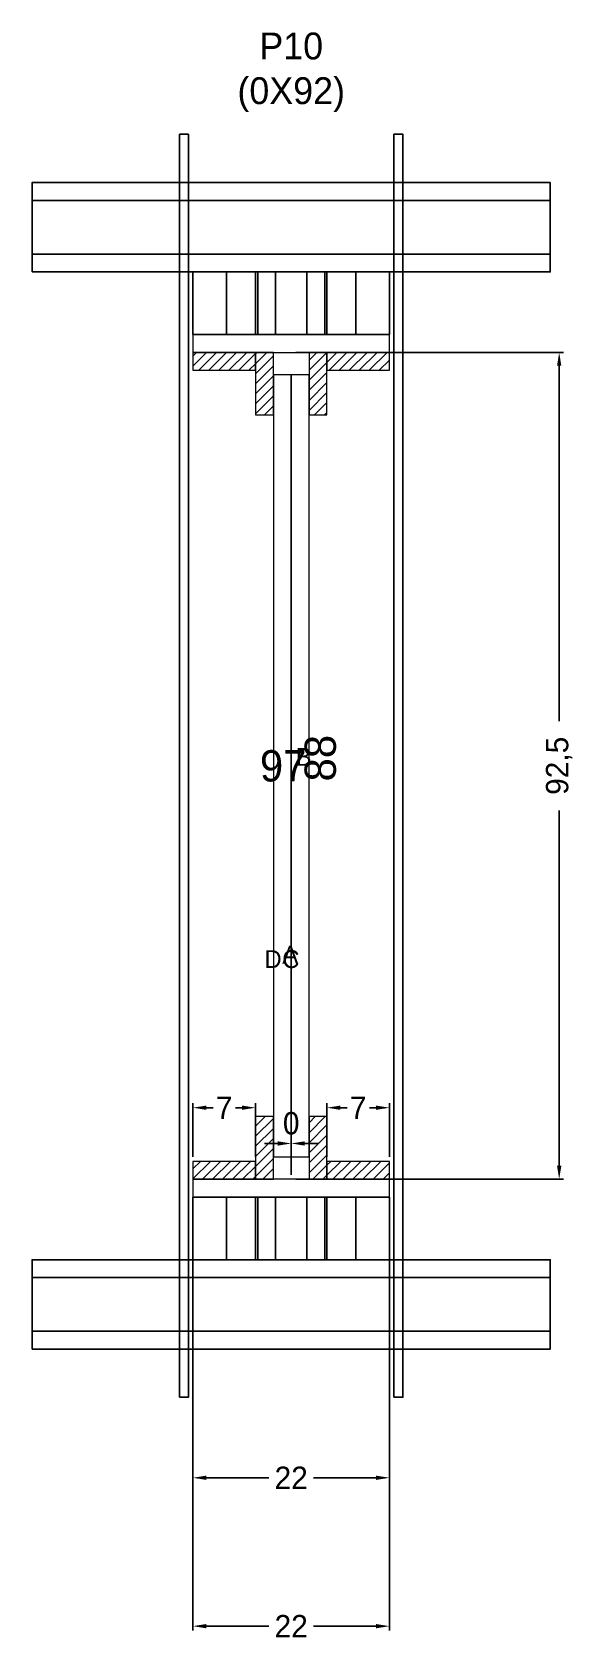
# Model space of a CAD drawing. Header units: centimetres. Extents: x -58 to 63, y -56 to 304.
import ezdxf

# ---------------------------------------------------------------- set-up
doc = ezdxf.new("R2010")
doc.units = ezdxf.units.CM
for name, color, linetype in [('CHAPA', 140, 'Continuous'), ('COTA', 241, 'Continuous'), ('Hachura', 251, 'Continuous'), ('Madeira', 30, 'Continuous'), ('NOMENCLATURA', 7, 'Continuous'), ('Painéis', 200, 'Continuous'), ('Perfil Metálico', 150, 'Continuous'), ('SARRAFO', 251, 'Continuous'), ('TEXTO_GERAL', 7, 'Continuous')]:
    doc.layers.add(name, color=color, linetype=linetype)
doc.dimstyles.new('cotax2', dxfattribs={"dimtxt": 2.5, "dimasz": 1.5, "dimexe": 0.5, "dimexo": 0.5, "dimgap": 0.5, "dimtad": 1, "dimcen": 2.5, "dimazin": 3, "dimtfac": 1, "dimtmove": 0, "dimatfit": 3})
pattern_1 = [(45, (0, 0), (-1.122532, 1.122532), [])]

# ---------------------------------------------------------------- blocks, each defined once
blk = doc.blocks.new('_CLOSEDFILLED')
at = {"color": 0, "linetype": 'BYBLOCK'}
blk.add_solid([(-1, 0.16), (0, 0), (-1, -0.16)], dxfattribs=at)
blk = doc.blocks.new('*D1')
for p, q in [((-22, 42.5), (-22, -53.5)), ((22, 42.5), (22, -53.5)), ((-19, -52.5), (-5, -52.5)), ((5, -52.5), (19, -52.5))]:
    blk.add_line(p, q)
at = {"layer": 'Defpoints'}
for p in [(-22, 43.5), (22, 43.5), (-22, -52.5)]:
    blk.add_point(p, dxfattribs=at)
at = {"layer": 'COTA', "xscale": 3, "yscale": 3, "rotation": 180}
blk.add_blockref('_CLOSEDFILLED', (-22, -52.5), dxfattribs=at)
at = {"layer": 'COTA', "xscale": 3, "yscale": 3}
blk.add_blockref('_CLOSEDFILLED', (22, -52.5), dxfattribs=at)
at = {"layer": 'COTA', "insert": (0, -52.5), "char_height": 5, "attachment_point": 5}
blk.add_mtext('22', dxfattribs=at)
blk = doc.blocks.new('*D2')
for p, q in [((-3, 55.5), (-6, 55.5)), ((0, 48.5), (0, 56.5)), ((0, 48.5), (0, 56.5)), ((0, 55.5), (0, 55.5)), ((3, 55.5), (6, 55.5))]:
    blk.add_line(p, q)
at = {"layer": 'Defpoints'}
for p in [(0, 55.5), (0, 47.5), (0, 47.5)]:
    blk.add_point(p, dxfattribs=at)
at = {"layer": 'COTA', "xscale": 3, "yscale": 3}
blk.add_blockref('_CLOSEDFILLED', (0, 55.5), dxfattribs=at)
at = {"layer": 'COTA', "xscale": 3, "yscale": 3, "rotation": 180}
blk.add_blockref('_CLOSEDFILLED', (0, 55.5), dxfattribs=at)
at = {"layer": 'COTA', "insert": (0, 60), "char_height": 5, "attachment_point": 5}
blk.add_mtext('0', dxfattribs=at)
blk = doc.blocks.new('*D3')
for p, q in [((1, 232.5), (61, 232.5)), ((60, 150), (60, 229.5)), ((60, 50.5), (60, 130)), ((1, 47.5), (61, 47.5))]:
    blk.add_line(p, q)
at = {"layer": 'Defpoints'}
for p in [(0, 232.5), (0, 47.5), (60, 47.5)]:
    blk.add_point(p, dxfattribs=at)
at = {"layer": 'COTA', "xscale": 3, "yscale": 3}
for p, rotation in [((60, 232.5), 90), ((60, 47.5), -90.00000000000001)]:
    blk.add_blockref('_CLOSEDFILLED', p, dxfattribs=dict(at, rotation=rotation))
at = {"layer": 'COTA', "insert": (60, 140), "char_height": 5, "attachment_point": 5, "rotation": 90}
blk.add_mtext('92,5', dxfattribs=at)
blk = doc.blocks.new('*D4')
for p, q in [((-22, 52.5), (-22, 64.5)), ((-19, 63.5), (-17.5, 63.5)), ((-12.5, 63.5), (-11, 63.5)), ((-8, 52.5), (-8, 64.5))]:
    blk.add_line(p, q)
at = {"layer": 'Defpoints'}
for p in [(-22, 63.5), (-22, 51.5), (-8, 51.5)]:
    blk.add_point(p, dxfattribs=at)
at = {"layer": 'COTA', "xscale": 3, "yscale": 3, "rotation": 180}
blk.add_blockref('_CLOSEDFILLED', (-22, 63.5), dxfattribs=at)
at = {"layer": 'COTA', "xscale": 3, "yscale": 3}
blk.add_blockref('_CLOSEDFILLED', (-8, 63.5), dxfattribs=at)
at = {"layer": 'COTA', "insert": (-15, 63.5), "char_height": 5, "attachment_point": 5}
blk.add_mtext('7', dxfattribs=at)
blk = doc.blocks.new('*D5')
for p, q in [((8, 52.5), (8, 64.5)), ((11, 63.5), (12.5, 63.5)), ((17.5, 63.5), (19, 63.5)), ((22, 52.5), (22, 64.5))]:
    blk.add_line(p, q)
at = {"layer": 'Defpoints'}
for p in [(8, 63.5), (8, 51.5), (22, 51.5)]:
    blk.add_point(p, dxfattribs=at)
at = {"layer": 'COTA', "xscale": 3, "yscale": 3, "rotation": 180}
blk.add_blockref('_CLOSEDFILLED', (8, 63.5), dxfattribs=at)
at = {"layer": 'COTA', "xscale": 3, "yscale": 3}
blk.add_blockref('_CLOSEDFILLED', (22, 63.5), dxfattribs=at)
at = {"layer": 'COTA', "insert": (15, 63.5), "char_height": 5, "attachment_point": 5}
blk.add_mtext('7', dxfattribs=at)
blk = doc.blocks.new('*D6')
for p, q in [((-22, 9.7), (-22, -20.3)), ((22, 9.7), (22, -20.3)), ((-19, -19.3), (-5, -19.3)), ((5, -19.3), (19, -19.3))]:
    blk.add_line(p, q)
at = {"layer": 'Defpoints'}
for p in [(-22, 10.7), (22, 10.7), (-22, -19.3)]:
    blk.add_point(p, dxfattribs=at)
at = {"layer": 'COTA', "xscale": 3, "yscale": 3, "rotation": 180}
blk.add_blockref('_CLOSEDFILLED', (-22, -19.3), dxfattribs=at)
at = {"layer": 'COTA', "xscale": 3, "yscale": 3}
blk.add_blockref('_CLOSEDFILLED', (22, -19.3), dxfattribs=at)
at = {"layer": 'COTA', "insert": (0, -19.3), "char_height": 5, "attachment_point": 5}
blk.add_mtext('22', dxfattribs=at)

msp = doc.modelspace()

# ---------------------------------------------------------------- hatches: boundary and pattern name
at = {"layer": 'Hachura'}
h = msp.add_hatch(dxfattribs=at)
h.set_pattern_fill('ANSI31')
h.set_pattern_definition(pattern_1)
h.paths.add_polyline_path([(-22, 228.5), (-8, 228.5), (-8, 232.5), (-22, 232.5)])
h = msp.add_hatch(dxfattribs=at)
h.set_pattern_fill('ANSI31')
h.set_pattern_definition(pattern_1)
h.paths.add_polyline_path([(-8, 218.5), (-4, 218.5), (-4, 232.5), (-8, 232.5)])
h = msp.add_hatch(dxfattribs=at)
h.set_pattern_fill('ANSI31')
h.set_pattern_definition(pattern_1)
h.paths.add_polyline_path([(4, 218.5), (8, 218.5), (8, 232.5), (4, 232.5)])
h = msp.add_hatch(dxfattribs=at)
h.set_pattern_fill('ANSI31')
h.set_pattern_definition(pattern_1)
h.paths.add_polyline_path([(8, 228.5), (22, 228.5), (22, 232.5), (8, 232.5)])
h = msp.add_hatch(dxfattribs=at)
h.set_pattern_fill('ANSI31')
h.set_pattern_definition(pattern_1)
h.paths.add_polyline_path([(-8, 47.5), (-4, 47.5), (-4, 61.5), (-8, 61.5)])
h = msp.add_hatch(dxfattribs=at)
h.set_pattern_fill('ANSI31')
h.set_pattern_definition(pattern_1)
h.paths.add_polyline_path([(4, 47.5), (8, 47.5), (8, 61.5), (4, 61.5)])
h = msp.add_hatch(dxfattribs=at)
h.set_pattern_fill('ANSI31')
h.set_pattern_definition(pattern_1)
h.paths.add_polyline_path([(-22, 47.5), (-8, 47.5), (-8, 51.5), (-22, 51.5)])
h = msp.add_hatch(dxfattribs=at)
h.set_pattern_fill('ANSI31')
h.set_pattern_definition(pattern_1)
h.paths.add_polyline_path([(8, 47.5), (22, 47.5), (22, 51.5), (8, 51.5)])

# ---------------------------------------------------------------- linework, layer by layer
at = {"layer": 'CHAPA', "lineweight": 18}
for points in [[(-22, 232.5), (22, 232.5), (22, 236.5), (-22, 236.5)], [(-22, 232.5), (22, 232.5), (22, 236.5), (-22, 236.5)], [(-4, 52.5), (0, 52.5), (0, 227.5), (-4, 227.5)], [(-4, 52.5), (0, 52.5), (0, 227.5), (-4, 227.5)], [(0, 52.5), (4, 52.5), (4, 227.5), (0, 227.5)], [(0, 52.5), (4, 52.5), (4, 227.5), (0, 227.5)], [(-22, 43.5), (22, 43.5), (22, 47.5), (-22, 47.5)], [(-22, 43.5), (22, 43.5), (22, 47.5), (-22, 47.5)]]:
    msp.add_lwpolyline(points, close=True, dxfattribs=at)
at = {"layer": 'Hachura'}
for points in [[(-25, -1.3), (-23, -1.3), (-23, 281.3), (-25, 281.3)], [(23, -1.3), (25, -1.3), (25, 281.3), (23, 281.3)]]:
    msp.add_lwpolyline(points, close=True, dxfattribs=at)
at = {"layer": 'Madeira', "color": 126}
for points in [[(-22, 236.5), (22, 236.5), (22, 250.5), (-22, 250.5)], [(-22, 236.5), (-8, 236.5), (-8, 250.5), (-22, 250.5)], [(-14.5, 236.5), (-7.5, 236.5), (-7.5, 250.5), (-14.5, 250.5)], [(-3.5, 236.5), (3.5, 236.5), (3.5, 250.5), (-3.5, 250.5)], [(7.5, 236.5), (14.5, 236.5), (14.5, 250.5), (7.5, 250.5)], [(8, 236.5), (22, 236.5), (22, 250.5), (8, 250.5)], [(-22, 29.5), (22, 29.5), (22, 43.5), (-22, 43.5)], [(-22, 29.5), (-8, 29.5), (-8, 43.5), (-22, 43.5)], [(-14.5, 29.5), (-7.5, 29.5), (-7.5, 43.5), (-14.5, 43.5)], [(-3.5, 29.5), (3.5, 29.5), (3.5, 43.5), (-3.5, 43.5)], [(7.5, 29.5), (14.5, 29.5), (14.5, 43.5), (7.5, 43.5)], [(8, 29.5), (22, 29.5), (22, 43.5), (8, 43.5)]]:
    msp.add_lwpolyline(points, close=True, dxfattribs=at)
at = {"layer": 'Painéis'}
msp.add_lwpolyline([(0, 52.5), (0, 52.5), (0, 227.5), (0, 227.5)], close=True, dxfattribs=at)
at = {"layer": 'Perfil Metálico', "color": 224}
for points in [[(-58, 250.5), (58, 250.5), (58, 270.5), (-58, 270.5)], [(-58, 254.5), (58, 254.5), (58, 266.5), (-58, 266.5)], [(-58, 9.5), (58, 9.5), (58, 29.5), (-58, 29.5)], [(-58, 13.5), (58, 13.5), (58, 25.5), (-58, 25.5)]]:
    msp.add_lwpolyline(points, close=True, dxfattribs=at)
at = {"layer": 'SARRAFO', "color": 251, "lineweight": 13}
for points in [[(-22, 228.5), (-8, 228.5), (-8, 232.5), (-22, 232.5)], [(-8, 218.5), (-4, 218.5), (-4, 232.5), (-8, 232.5)], [(4, 218.5), (8, 218.5), (8, 232.5), (4, 232.5)], [(8, 228.5), (22, 228.5), (22, 232.5), (8, 232.5)], [(-8, 47.5), (-4, 47.5), (-4, 61.5), (-8, 61.5)], [(4, 47.5), (8, 47.5), (8, 61.5), (4, 61.5)], [(-22, 47.5), (-8, 47.5), (-8, 51.5), (-22, 51.5)], [(8, 47.5), (22, 47.5), (22, 51.5), (8, 51.5)]]:
    msp.add_lwpolyline(points, close=True, dxfattribs=at)

# ---------------------------------------------------------------- texts
at = {"layer": 'COTA'}
msp.add_text('88', height=7, rotation=90, dxfattribs=at).set_placement((10, 136.5))
msp.add_text('97', height=7, dxfattribs=at).set_placement((-7, 136.5))
at = {"layer": 'NOMENCLATURA', "insert": (0, 286.25), "char_height": 6, "attachment_point": 8}
msp.add_mtext('P10\\P(0X92)', dxfattribs=at)
at = {"layer": 'TEXTO_GERAL'}
for s, p in [('B', (1, 140)), ('D', (-6, 94.75)), ('A', (-2, 95.75)), ('C', (-2, 94.75))]:
    msp.add_text(s, height=4, dxfattribs=at).set_placement(p)

# ---------------------------------------------------------------- dimensions: what is measured, and where the dimension line sits
at = {"layer": 'COTA'}
dim = msp.add_linear_dim(base=(60, 47.5), p1=(0, 47.5), p2=(0, 232.5), angle=90, dimstyle='cotax2', dxfattribs=at)
dim.commit()
dim.dimension.update_dxf_attribs({"geometry": '*D3', "text_midpoint": (60, 140)})
for base, p1, p2, picture, middle in [((-22, 63.5), (-22, 51.5), (-8, 51.5), '*D4', (-15, 63.5)), ((8, 63.5), (8, 51.5), (22, 51.5), '*D5', (15, 63.5)), ((0, 55.5), (0, 47.5), (0, 47.5), '*D2', (0, 60)), ((-22, -52.5), (-22, 43.5), (22, 43.5), '*D1', (0, -52.5)), ((-22, -19.3), (-22, 10.7), (22, 10.7), '*D6', (0, -19.3))]:
    dim = msp.add_linear_dim(base=base, p1=p1, p2=p2, dimstyle='cotax2', dxfattribs=at)
    dim.commit()
    dim.dimension.update_dxf_attribs({"geometry": picture, "text_midpoint": middle})

doc.saveas('drawing.dxf')
